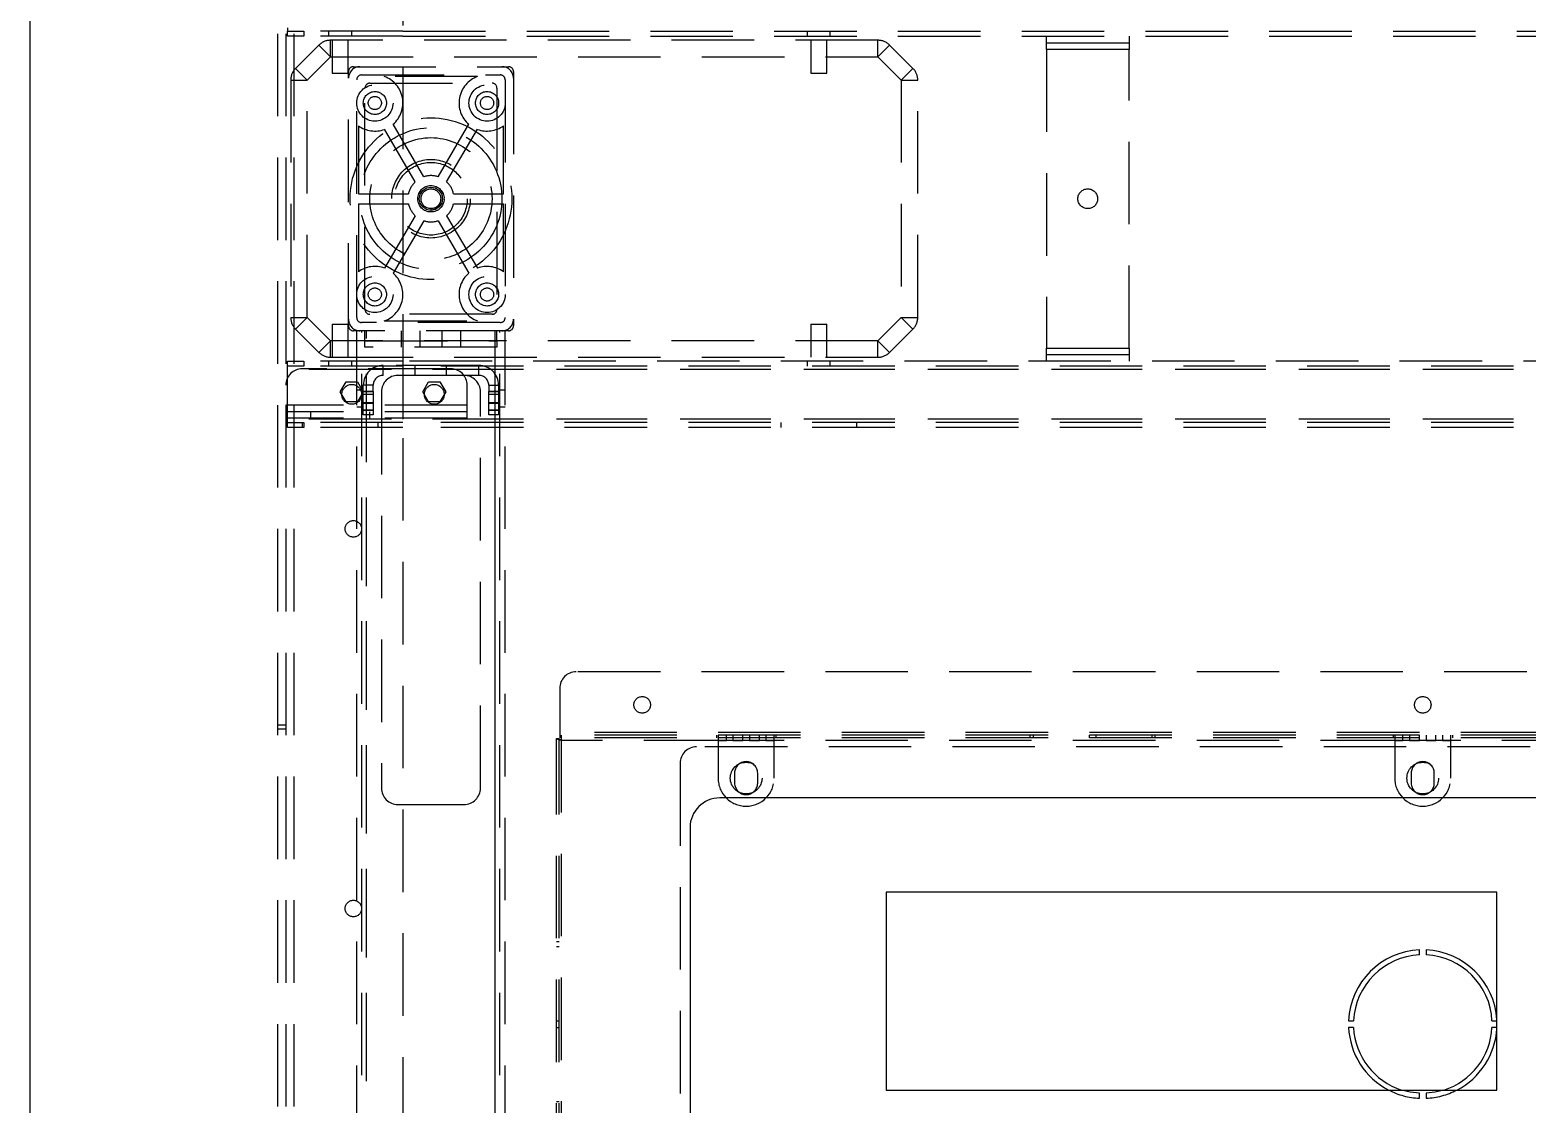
# Model space of a CAD drawing. Header units: millimetres. Extents: x -429 to 16771, y -1239 to 5751.
# Drawn here: x 1825 to 2278.6, y 1009.2 to 1334.5 of the extents above; entities that cross this region are included whole.
import ezdxf

# ---------------------------------------------------------------- set-up
doc = ezdxf.new("R2010")
doc.units = ezdxf.units.MM
doc.header["$LTSCALE"] = 100
doc.linetypes.add('HIDDEN', pattern=[0.375, 0.25, -0.125])

msp = doc.modelspace()

# ---------------------------------------------------------------- linework, layer by layer
at = {"color": 7, "linetype": 'Continuous', "lineweight": -3}
for p, q in [((1825, 1633.4), (1825, 933.4)), ((2460, 1101.9), (2034, 1101.9)), ((2025, 1092.9), (2025, 973.9)), ((2269.46, 1073.4), (2084.46, 1073.4)), ((2084.46, 1073.4), (2084.46, 1013.4)), ((2269.46, 1013.4), (2269.46, 1073.4)), ((2246, 1054.38), (2246, 1055.88)), ((2248, 1055.88), (2248, 1054.38)), ((2224.52, 1034.4), (2226.02, 1034.4)), ((2267.97, 1034.4), (2269.46, 1034.4)), ((2226.02, 1032.4), (2224.52, 1032.4)), ((2269.46, 1032.4), (2267.97, 1032.4)), ((2084.46, 1013.4), (2269.46, 1013.4))]:
    msp.add_line(p, q, dxfattribs=at)
at = {"color": 7, "linetype": 'HIDDEN', "lineweight": -3}
for p, q in [((1900, 1633.4), (1900, 933.4)), ((1902.5, 1633.4), (1902.5, 933.4)), ((1905, 1633.4), (1905, 933.4)), ((1905, 1633.4), (1905, 933.4)), ((1938, 1623.4), (1938, 943.4)), ((1903, 1335.15), (1903, 1334.15)), ((1903, 1332.65), (1903, 1334.15)), ((1903, 1334.15), (1908, 1334.15)), ((1908, 1334.15), (1908, 1332.65)), ((1938, 1334.15), (1908, 1334.15)), ((1915.5, 1334.15), (1915.5, 1332.65)), ((1922.5, 1332.65), (1922.5, 1334.15)), ((1938, 1334.15), (3512, 1334.15)), ((2060.5, 1334.15), (2060.5, 1332.65)), ((2067.5, 1332.65), (2067.5, 1334.15)), ((1908, 1332.65), (1903, 1332.65)), ((1912.53, 1329.94), (1905.46, 1322.87)), ((1938, 1332.65), (1908, 1332.65)), ((1916.07, 1326.4), (1912.53, 1329.94)), ((2081.93, 1331.4), (1916.07, 1331.4)), ((1916.07, 1326.4), (1916.07, 1331.4)), ((1916.6, 1331.4), (1916.6, 1321.4)), ((1921.4, 1321.4), (1921.4, 1331.4)), ((1938, 1332.65), (2865, 1332.65)), ((2061.6, 1331.4), (2061.6, 1321.4)), ((2066.4, 1321.4), (2066.4, 1331.4)), ((2081.93, 1326.4), (2081.93, 1331.4)), ((2081.93, 1326.4), (2085.46, 1329.94)), ((2092.53, 1322.87), (2085.46, 1329.94)), ((2133, 1328.65), (2133, 1332.65)), ((2133, 1330.65), (2158, 1330.65)), ((2158, 1332.65), (2158, 1328.65)), ((1909, 1319.33), (1916.07, 1326.4)), ((1916.07, 1326.4), (2081.93, 1326.4)), ((2081.93, 1326.4), (2089, 1319.33)), ((2158, 1328.65), (2133, 1328.65)), ((2133, 1328.65), (2133, 1238.15)), ((2158, 1328.65), (2133, 1328.65)), ((2158, 1238.15), (2158, 1328.65)), ((1909, 1319.33), (1905.46, 1322.87)), ((1916.6, 1321.4), (1921.4, 1321.4)), ((1921.5, 1244.9), (1921.5, 1321.9)), ((1923, 1323.4), (1970, 1323.4)), ((1925.5, 1320.9), (1967.5, 1320.9)), ((1960.63, 1320.4), (1932.37, 1320.4)), ((1971.5, 1321.9), (1971.5, 1244.9)), ((2061.6, 1321.4), (2066.4, 1321.4)), ((2089, 1319.33), (2092.53, 1322.87)), ((1904, 1319.33), (1904, 1247.47)), ((1904, 1319.33), (1909, 1319.33)), ((1909, 1247.47), (1909, 1319.33)), ((1924, 1247.4), (1924, 1319.4)), ((1926.5, 1249.9), (1926.5, 1316.9)), ((1928, 1318.4), (1965, 1318.4)), ((1966.5, 1316.9), (1966.5, 1249.9)), ((1969, 1319.4), (1969, 1247.4)), ((2089, 1319.33), (2094, 1319.33)), ((2089, 1319.33), (2089, 1247.47)), ((2094, 1247.47), (2094, 1319.33)), ((1924.5, 1305.53), (1924.5, 1284.9)), ((1941.75, 1288.54), (1932.44, 1304.43)), ((1944.34, 1290.06), (1935.02, 1305.94)), ((1948.66, 1290.06), (1957.97, 1305.94)), ((1951.25, 1288.54), (1960.56, 1304.43)), ((1968.5, 1284.9), (1968.5, 1305.53)), ((1924.5, 1284.9), (1939.66, 1284.9)), ((1953.34, 1284.9), (1968.5, 1284.9)), ((1924.5, 1281.9), (1939.66, 1281.9)), ((1924.5, 1281.9), (1924.5, 1261.28)), ((1946.5, 1280.4), (1946.5, 1279.86)), ((1953.34, 1281.9), (1968.5, 1281.9)), ((1968.5, 1261.28), (1968.5, 1281.9)), ((1941.75, 1278.26), (1932.44, 1262.38)), ((1944.34, 1276.75), (1935.02, 1260.86)), ((1948.66, 1276.75), (1957.97, 1260.86)), ((1951.25, 1278.26), (1960.56, 1262.38)), ((1904, 1247.47), (1909, 1247.47)), ((1905.46, 1243.94), (1909, 1247.47)), ((1916.07, 1240.4), (1909, 1247.47)), ((1965, 1248.4), (1928, 1248.4)), ((2089, 1247.47), (2081.93, 1240.4)), ((2089, 1247.47), (2094, 1247.47)), ((2092.53, 1243.94), (2089, 1247.47)), ((1905.46, 1243.94), (1912.53, 1236.87)), ((1916.6, 1245.4), (1921.4, 1245.4)), ((1916.6, 1245.4), (1916.6, 1235.4)), ((1921.4, 1235.4), (1921.4, 1245.4)), ((1970, 1243.4), (1923, 1243.4)), ((1924, 883.4), (1924, 1243.4)), ((1967.5, 1245.9), (1925.5, 1245.9)), ((1925.6, 455.4), (1925.6, 1243.4)), ((1926.5, 1240.4), (1926.5, 1243.4)), ((1927, 455.4), (1927, 1243.4)), ((1927, 455.4), (1927, 1243.4)), ((1927, 455.4), (1927, 1243.4)), ((1927, 866.09), (1927, 1243.4)), ((1932.37, 1246.4), (1960.63, 1246.4)), ((1937.5, 1243.4), (1937.5, 1238.4)), ((1943.1, 1243.4), (1943.1, 1238.4)), ((1949.9, 1238.4), (1949.9, 1243.4)), ((1955.5, 1243.4), (1955.5, 1238.4)), ((1966, 455.4), (1966, 1243.4)), ((1966, 455.4), (1966, 1243.4)), ((1966, 455.4), (1966, 1243.4)), ((1966, 883.4), (1966, 1243.4)), ((1966.5, 1240.4), (1966.5, 1243.4)), ((1967.4, 455.4), (1967.4, 1243.4)), ((1969, 883.4), (1969, 1243.4)), ((2061.6, 1245.4), (2066.4, 1245.4)), ((2061.6, 1245.4), (2061.6, 1235.4)), ((2066.4, 1235.4), (2066.4, 1245.4)), ((2085.46, 1236.87), (2092.53, 1243.94)), ((1912.53, 1236.87), (1916.07, 1240.4)), ((2081.93, 1240.4), (1916.07, 1240.4)), ((1916.07, 1235.4), (1916.07, 1240.4)), ((1926.5, 1240.4), (1966.5, 1240.4)), ((1926.5, 1238.4), (1926.5, 1240.4)), ((1966.5, 1238.4), (1926.5, 1238.4)), ((1966.5, 1240.4), (1966.5, 1238.4)), ((2085.46, 1236.87), (2081.93, 1240.4)), ((2081.93, 1235.4), (2081.93, 1240.4)), ((1903, 1232.65), (1903, 1234.15)), ((1903, 1234.15), (1908, 1234.15)), ((1908, 1234.15), (1908, 1232.65)), ((1938, 1234.15), (1908, 1234.15)), ((1915.5, 1234.15), (1915.5, 1232.65)), ((1916.07, 1235.4), (2081.93, 1235.4)), ((1922.5, 1232.65), (1922.5, 1234.15)), ((2865, 1234.15), (1938, 1234.15)), ((2060.5, 1234.15), (2060.5, 1232.65)), ((2067.5, 1232.65), (2067.5, 1234.15)), ((2133, 1238.15), (2158, 1238.15)), ((2133, 1234.15), (2133, 1238.15)), ((2133, 1238.15), (2158, 1238.15)), ((2158, 1236.15), (2133, 1236.15)), ((2158, 1238.15), (2158, 1234.15)), ((1908, 1232.65), (1903, 1232.65)), ((1903, 1231.65), (1903, 1232.65)), ((3547, 1231.65), (1903, 1231.65)), ((3547, 1231.65), (1903, 1231.65)), ((1903, 1216.65), (1903, 1231.65)), ((1952.5, 1231.9), (1907.5, 1231.9)), ((1938, 1232.65), (1908, 1232.65)), ((1932, 1229.9), (1932, 1232.9)), ((1961, 1232.9), (1932, 1232.9)), ((1932, 1229.9), (1932, 1232.9)), ((1961, 1229.9), (1932, 1229.9)), ((3512, 1232.65), (1938, 1232.65)), ((3512, 1231.65), (1938, 1231.65)), ((1938, 1231.65), (1938, 1216.65)), ((3512, 1231.65), (1938, 1231.65)), ((1941.75, 1229.9), (1941.75, 1232.9)), ((1951.25, 1229.9), (1951.25, 1232.9)), ((1961, 1229.9), (1961, 1232.9)), ((1961, 1229.9), (1961, 1232.9)), ((1919.03, 1224.9), (1920.77, 1227.9)), ((1920.77, 1221.9), (1919.03, 1224.9)), ((1920.77, 1227.9), (1924.23, 1227.9)), ((1925.6, 1225.4), (1924, 1225.4)), ((1924.23, 1227.9), (1925.96, 1224.9)), ((1925.96, 1224.9), (1924.23, 1221.9)), ((1929, 1226.9), (1926, 1226.9)), ((1926, 1224.97), (1926, 1226.9)), ((1929, 1226.9), (1926, 1226.9)), ((1926, 1224.97), (1929, 1224.97)), ((1926, 1221.44), (1926, 1224.97)), ((1929, 1224.97), (1926, 1224.97)), ((1929, 1224.97), (1929, 1226.9)), ((1929, 1224.97), (1929, 1221.44)), ((1931.5, 1224.9), (1931.5, 1104.9)), ((1944.03, 1224.9), (1945.77, 1227.9)), ((1945.77, 1221.9), (1944.03, 1224.9)), ((1945.77, 1227.9), (1949.23, 1227.9)), ((1949.23, 1227.9), (1950.96, 1224.9)), ((1950.96, 1224.9), (1949.23, 1221.9)), ((1957.5, 1220.9), (1957.5, 1226.9)), ((1961.5, 1104.9), (1961.5, 1224.9)), ((1964, 1226.9), (1967, 1226.9)), ((1964, 1226.9), (1964, 1224.97)), ((1964, 1226.9), (1967, 1226.9)), ((1964, 1224.97), (1967, 1224.97)), ((1964, 1221.44), (1964, 1224.97)), ((1967, 1224.97), (1964, 1224.97)), ((1967, 1226.9), (1967, 1224.97)), ((1967, 1224.97), (1967, 1221.44)), ((1969, 1225.4), (1967.4, 1225.4)), ((1957.5, 1220.9), (1902.5, 1220.9)), ((1957.5, 1220.9), (1902.5, 1220.9)), ((1957.5, 1220.9), (1902.5, 1220.9)), ((1957.5, 1220.9), (1902.5, 1220.9)), ((1924.23, 1221.9), (1920.77, 1221.9)), ((1924, 1220.4), (1925.6, 1220.4)), ((1929, 1224.15), (1926, 1224.15)), ((1926, 1221.65), (1929, 1221.65)), ((1929, 1221.44), (1926, 1221.44)), ((1926, 1219.37), (1926, 1221.44)), ((1926, 1221.44), (1929, 1221.44)), ((1929, 1221.44), (1929, 1219.37)), ((1949.23, 1221.9), (1945.77, 1221.9)), ((1957.5, 1216.9), (1957.5, 1220.9)), ((1967, 1224.15), (1964, 1224.15)), ((1964, 1221.65), (1967, 1221.65)), ((1967, 1221.44), (1964, 1221.44)), ((1964, 1219.37), (1964, 1221.44)), ((1964, 1221.44), (1967, 1221.44)), ((1967, 1221.44), (1967, 1219.37)), ((1967.4, 1220.4), (1969, 1220.4)), ((1957.5, 1218.9), (1902.5, 1218.9)), ((1957.5, 1216.9), (1902.5, 1216.9)), ((3547, 1216.65), (1903, 1216.65)), ((3547, 1216.65), (1903, 1216.65)), ((1903, 1215.65), (1903, 1216.65)), ((1903, 1214.15), (1903, 1215.65)), ((1903, 1215.65), (1908, 1215.65)), ((1907.5, 1215.65), (1907.5, 1214.15)), ((1908, 1215.65), (1908, 1214.15)), ((1938, 1215.65), (1908, 1215.65)), ((1910, 1218.9), (1910, 1216.9)), ((1926, 1219.37), (1929, 1219.37)), ((1926, 1217.9), (1926, 1219.37)), ((1929, 1219.37), (1926, 1219.37)), ((1929, 1217.9), (1926, 1217.9)), ((1928, 1216.9), (1928, 1218.9)), ((1929, 1219.37), (1929, 1217.9)), ((1930.5, 1214.15), (1930.5, 1215.65)), ((3512, 1216.65), (1938, 1216.65)), ((3512, 1216.65), (1938, 1216.65)), ((3512, 1215.65), (1938, 1215.65)), ((1964, 1219.37), (1967, 1219.37)), ((1964, 1217.9), (1964, 1219.37)), ((1967, 1219.37), (1964, 1219.37)), ((1967, 1217.9), (1964, 1217.9)), ((1967, 1219.37), (1967, 1217.9)), ((2052.5, 1215.65), (2052.5, 1214.15)), ((2075.5, 1214.15), (2075.5, 1215.65)), ((1908, 1214.15), (1903, 1214.15)), ((1938, 1214.15), (1908, 1214.15)), ((3512, 1214.15), (1938, 1214.15)), ((2503.5, 1140.1), (1990.5, 1140.1)), ((1985.5, 1135.1), (1985.5, 1121.7)), ((1902.5, 1123.98), (1900, 1123.98)), ((1900, 1122.83), (1902.5, 1122.83)), ((2508.5, 1121.7), (1985.5, 1121.7)), ((1985.5, 1121.7), (1985.5, 1120.1)), ((2508.5, 1121.7), (1985.5, 1121.7)), ((2508.5, 1120.9), (1985.5, 1120.9)), ((1986.1, 1120.1), (1986.1, 1120.9)), ((2033, 1120.9), (2033, 1120.1)), ((2033.5, 1120.9), (2033.5, 1119.3)), ((2036, 1119.3), (2036, 1120.9)), ((2038, 1120.9), (2038, 1119.3)), ((2041, 1119.3), (2041, 1120.9)), ((2043, 1120.9), (2043, 1119.3)), ((2046, 1119.3), (2046, 1120.9)), ((2048, 1120.9), (2048, 1119.3)), ((2050.5, 1119.3), (2050.5, 1120.9)), ((2051, 1120.9), (2051, 1120.1)), ((2128.03, 1120.1), (2128.03, 1120.9)), ((2129.03, 1120.1), (2129.03, 1120.9)), ((2146, 1120.1), (2146, 1120.9)), ((2148, 1120.1), (2148, 1120.9)), ((2164.97, 1120.1), (2164.97, 1120.9)), ((2165.97, 1120.1), (2165.97, 1120.9)), ((2238, 1120.9), (2238, 1120.1)), ((2238.5, 1120.9), (2238.5, 1119.3)), ((2241, 1119.3), (2241, 1120.9)), ((2243, 1120.9), (2243, 1119.3)), ((2246, 1119.3), (2246, 1120.9)), ((2248, 1120.9), (2248, 1119.3)), ((2251, 1119.3), (2251, 1120.9)), ((2253, 1120.9), (2253, 1119.3)), ((2255.5, 1119.3), (2255.5, 1120.9)), ((2256, 1120.9), (2256, 1120.1)), ((1984.5, 1119.9), (1985.3, 1119.9)), ((1984.5, 946.9), (1984.5, 1119.9)), ((1985.3, 946.9), (1985.3, 1119.9)), ((2508.5, 1120.1), (1985.5, 1120.1)), ((1986.1, 1119.3), (1986.1, 1120.1)), ((1986.1, 947.5), (1986.1, 1119.3)), ((1986.1, 947.5), (1986.1, 1119.3)), ((2036, 1119.3), (1986.1, 1119.3)), ((2036, 1119.3), (1986.1, 1119.3)), ((2467, 1117.4), (2027, 1117.4)), ((2033.5, 1119.3), (2033.5, 1107.9)), ((2033.5, 1119.3), (2036, 1119.3)), ((2036, 1119.3), (2033.5, 1119.3)), ((2038, 1119.3), (2036, 1119.3)), ((2038, 1119.3), (2041, 1119.3)), ((2041, 1119.3), (2038, 1119.3)), ((2041, 1119.3), (2038, 1119.3)), ((2041, 1119.3), (2038, 1119.3)), ((2043, 1119.3), (2041, 1119.3)), ((2043, 1119.3), (2046, 1119.3)), ((2046, 1119.3), (2043, 1119.3)), ((2046, 1119.3), (2043, 1119.3)), ((2046, 1119.3), (2043, 1119.3)), ((2048, 1119.3), (2046, 1119.3)), ((2048, 1119.3), (2050.5, 1119.3)), ((2050.5, 1119.3), (2048, 1119.3)), ((2241, 1119.3), (2048, 1119.3)), ((2241, 1119.3), (2048, 1119.3)), ((2050.5, 1107.9), (2050.5, 1119.3)), ((2238.5, 1119.3), (2238.5, 1107.9)), ((2238.5, 1119.3), (2241, 1119.3)), ((2241, 1119.3), (2238.5, 1119.3)), ((2243, 1119.3), (2241, 1119.3)), ((2243, 1119.3), (2246, 1119.3)), ((2246, 1119.3), (2243, 1119.3)), ((2246, 1119.3), (2243, 1119.3)), ((2246, 1119.3), (2243, 1119.3)), ((2248, 1119.3), (2246, 1119.3)), ((2248, 1119.3), (2251, 1119.3)), ((2251, 1119.3), (2248, 1119.3)), ((2251, 1119.3), (2248, 1119.3)), ((2251, 1119.3), (2248, 1119.3)), ((2253, 1119.3), (2251, 1119.3)), ((2253, 1119.3), (2255.5, 1119.3)), ((2255.5, 1119.3), (2253, 1119.3)), ((2446, 1119.3), (2253, 1119.3)), ((2446, 1119.3), (2253, 1119.3)), ((2255.5, 1107.9), (2255.5, 1119.3)), ((2022, 1112.4), (2022, 954.4)), ((2038.5, 1109.4), (2038.5, 1106.4)), ((2045.5, 1106.4), (2045.5, 1109.4)), ((2243.5, 1109.4), (2243.5, 1106.4)), ((2250.5, 1106.4), (2250.5, 1109.4)), ((1936.5, 1099.9), (1956.5, 1099.9)), ((1984.5, 1058.38), (1985.3, 1058.38)), ((1984.5, 1056.88), (1985.3, 1056.88)), ((1984.5, 1034.4), (1985.3, 1034.4)), ((2269.48, 1034.4), (2269.46, 1034.73)), ((2269.46, 1034.4), (2269.48, 1034.4)), ((1984.5, 1032.4), (1985.3, 1032.4)), ((2269.46, 1032.08), (2269.48, 1032.4)), ((2269.48, 1032.4), (2269.46, 1032.4)), ((2246, 1010.93), (2246, 1012.43)), ((2248, 1012.43), (2248, 1010.93)), ((1984.5, 1009.92), (1985.3, 1009.92))]:
    msp.add_line(p, q, dxfattribs=at)
at = {"color": 7, "linetype": 'HIDDEN', "lineweight": -3, "flags": 128}
for points in [[(1946.5, 1279.86), (1945.14, 1280.13), (1943.99, 1280.9), (1943.23, 1282.05), (1942.96, 1283.4), (1943.23, 1284.76), (1943.99, 1285.91), (1945.14, 1286.67), (1946.5, 1286.94), (1947.85, 1286.67), (1949, 1285.91), (1949.77, 1284.76), (1950.04, 1283.4), (1949.77, 1282.05), (1949, 1280.9), (1947.85, 1280.13), (1946.5, 1279.86), (1946.5, 1279.86)], [(1946.5, 1279.86), (1945.14, 1280.13), (1943.99, 1280.9), (1943.23, 1282.05), (1942.96, 1283.4), (1943.23, 1284.76), (1943.99, 1285.91), (1945.14, 1286.67), (1946.5, 1286.94), (1947.85, 1286.67), (1949, 1285.91), (1949.77, 1284.76), (1950.04, 1283.4), (1949.77, 1282.05), (1949, 1280.9), (1947.85, 1280.13), (1946.5, 1279.86), (1946.5, 1279.86)], [(2246, 1012.43), (2243.2, 1012.75), (2240.6, 1013.4)], [(2253.4, 1013.4), (2250.8, 1012.75), (2248, 1012.43)]]:
    msp.add_lwpolyline(points, dxfattribs=at)
at = {"color": 7, "linetype": 'HIDDEN', "lineweight": -3}
for centre, radius in [((1929.5, 1312.4), 5.5), ((1929.5, 1312.4), 3.5), ((1963.5, 1312.4), 5.5), ((1963.5, 1312.4), 3.5), ((1929.5, 1312.4), 2), ((1963.5, 1312.4), 2), ((1946.5, 1283.4), 24.5), ((1946.5, 1283.4), 21.5), ((1946.5, 1283.4), 18.5), ((1946.5, 1283.4), 11.9), ((1946.5, 1283.4), 11), ((1946.5, 1283.4), 4), ((1946.5, 1283.4), 3), ((2145.5, 1283.4), 3), ((1929.5, 1254.4), 5.5), ((1929.5, 1254.4), 3.5), ((1963.5, 1254.4), 5.5), ((1963.5, 1254.4), 3.5), ((1929.5, 1254.4), 2), ((1963.5, 1254.4), 2), ((1922.5, 1224.15), 3), ((1947.5, 1224.15), 3), ((1923, 1183.4), 2.5), ((2010.5, 1130.1), 2.5), ((2247, 1130.1), 2.5), ((2042, 1107.9), 4.8), ((2247, 1107.9), 4.8), ((1923, 1068.4), 2.5)]:
    msp.add_circle(centre, radius, dxfattribs=at)
for centre, radius, start, end in [((1916.07, 1326.4), 5, 90, 135), ((2081.93, 1326.4), 5, 45, 90), ((1909, 1319.33), 5, 135, 180), ((1923, 1321.9), 1.5, 90, 180), ((1925, 1319.9), 3.5, 90, 180), ((1925.5, 1319.4), 1.5, 90, 180), ((1929.5, 1312.4), 8.5, 310.5434, 70.2501), ((1963.5, 1312.4), 8.5, 109.7499, 229.4566), ((1967.5, 1319.4), 1.5, 0, 90), ((1968, 1319.9), 3.5, 0, 90), ((1970, 1321.9), 1.5, 0, 90), ((2089, 1319.33), 5, 0, 45), ((1928, 1316.9), 1.5, 90, 180), ((1965, 1316.9), 1.5, 0, 90), ((1929.5, 1312.4), 8.5, 233.9681, 290.2149), ((1963.5, 1312.4), 8.5, 249.7851, 306.0319), ((1946.5, 1283.4), 7, 132.7528, 167.6264), ((1946.5, 1283.4), 7, 71.9945, 108.0055), ((1946.5, 1283.4), 7, 12.3736, 47.2472), ((1946.5, 1283.4), 7, 192.3736, 227.2472), ((1946.5, 1283.4), 7, 312.7528, 347.6264), ((1946.5, 1283.4), 7, 251.9945, 288.0055), ((1929.5, 1254.4), 8.5, 69.7851, 126.0319), ((1963.5, 1254.4), 8.5, 53.9681, 110.2149), ((1929.5, 1254.4), 8.5, 289.7499, 49.4566), ((1963.5, 1254.4), 8.5, 130.5434, 250.2501), ((1909, 1247.47), 5, 180, 225), ((1925.5, 1247.4), 1.5, 180, 270), ((1928, 1249.9), 1.5, 180, 270), ((1965, 1249.9), 1.5, 270, 0), ((1967.5, 1247.4), 1.5, 270, 0), ((2089, 1247.47), 5, 315, 0), ((1925, 1246.9), 3.5, 180, 270), ((1923, 1244.9), 1.5, 180, 270), ((1968, 1246.9), 3.5, 270, 0), ((1970, 1244.9), 1.5, 270, 0), ((1916.07, 1240.4), 5, 225, 270), ((2081.93, 1240.4), 5, 270, 315), ((1907.5, 1226.9), 5, 90, 180), ((1932, 1226.9), 6, 90, 180), ((1932, 1226.9), 3, 90, 180), ((1936.5, 1224.9), 5, 90, 180), ((1952.5, 1226.9), 5, 0, 90), ((1956.5, 1224.9), 5, 0, 90), ((1961, 1226.9), 6, 0, 90), ((1961, 1226.9), 3, 0, 90), ((1990.5, 1135.1), 5, 90, 180), ((2027, 1112.4), 5, 90, 180), ((2042, 1109.4), 3.5, 0, 180), ((2247, 1109.4), 3.5, 0, 180), ((2042, 1107.9), 8.5, 180, 0), ((2247, 1107.9), 8.5, 180, 0), ((1936.5, 1104.9), 5, 180, 270), ((1956.5, 1104.9), 5, 270, 0), ((2042, 1106.4), 3.5, 180, 0), ((2247, 1106.4), 3.5, 180, 0), ((2247, 1033.4), 22.5, 242.734, 267.4527), ((2247, 1033.4), 22.5, 272.5473, 297.266)]:
    msp.add_arc(centre, radius, start, end, dxfattribs=at)
at = {"color": 7, "linetype": 'Continuous', "lineweight": -3}
for centre, radius, start, end in [((2034, 1092.9), 9, 90, 180), ((2247, 1033.4), 22.5, 92.5473, 177.4527), ((2247, 1033.4), 21, 92.7294, 177.2706), ((2247, 1033.4), 22.5, 3.3711, 87.4527), ((2247, 1033.4), 21, 2.7294, 87.2706), ((2247, 1033.4), 22.5, 182.5473, 242.734), ((2247, 1033.4), 21, 182.7294, 252.2472), ((2247, 1033.4), 21, 287.7528, 357.2706), ((2247, 1033.4), 22.5, 297.266, 356.6289)]:
    msp.add_arc(centre, radius, start, end, dxfattribs=at)
at = {"color": 7, "linetype": 'HIDDEN', "lineweight": -3}
for points, knots in [([(1946.5, 1279.97), (1946.87, 1280.04), (1947.61, 1280.16), (1948.55, 1280.81), (1949.23, 1281.7), (1949.52, 1282.62), (1949.5, 1283.19), (1949.5, 1283.4)], [0, 0, 0, 0, 0.220659, 0.441326, 0.661891, 0.873003, 1, 1, 1, 1]), ([(1986.1, 1119.3), (1985.91, 1119.35), (1985.54, 1119.44), (1985.05, 1119.57), (1984.69, 1119.7), (1984.52, 1119.81), (1984.5, 1119.88), (1984.5, 1119.9)], [0, 0, 0, 0, 0.220743, 0.441506, 0.662269, 0.883032, 1, 1, 1, 1])]:
    msp.add_open_spline(points, degree=3, knots=knots, dxfattribs=at)
msp.add_open_spline([(1986.1, 1119.3), (1985.99, 1119.35), (1985.78, 1119.45), (1985.52, 1119.6), (1985.33, 1119.75), (1985.31, 1119.85), (1985.3, 1119.9)], degree=3, dxfattribs=at)

doc.saveas('drawing.dxf')
